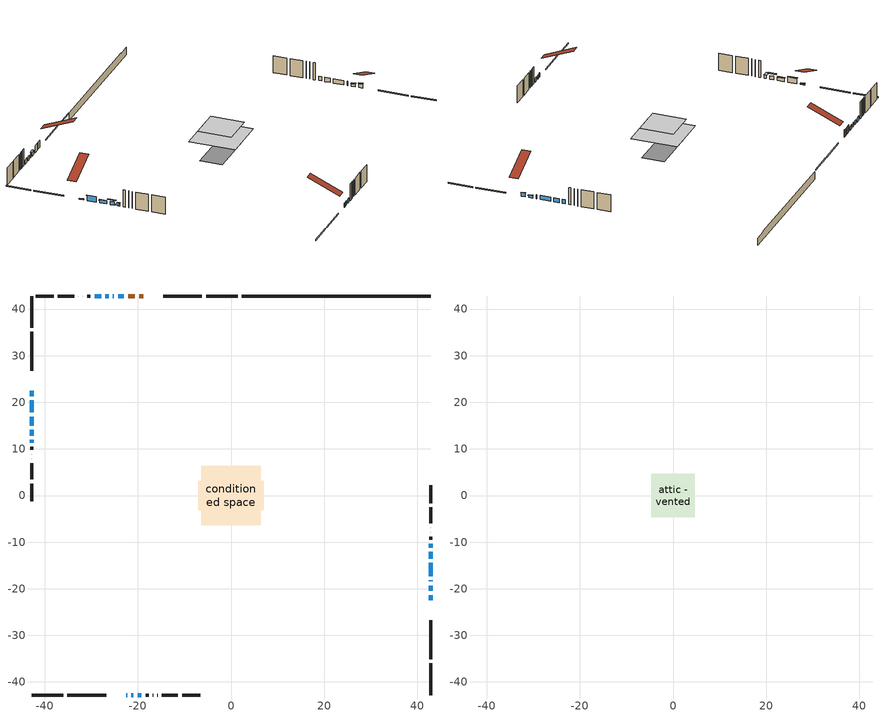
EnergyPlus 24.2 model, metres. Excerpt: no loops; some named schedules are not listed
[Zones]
conditioned space
 floor adiabatic (AdiabaticFloorConstruction): -6.38,-6.38 -6.38,6.38 6.38,6.38 6.38,-6.38 z2.9
 floor foundation (Slab1 construction): -7,-3.11 -7,3.11 7,3.11 7,-3.11 z-1.77
 wall outside (RimJoist1 construction): 1.43,42.8 -5.36,42.8 / -42.8,-42.8 -36.02,-42.8 / -42.8,42.8 -42.8,36.02 / 42.8,-42.8 42.8,-36.02 z0.46:0.76
 wall outside (RimJoist2 construction): -6.29,42.8 -14.58,42.8 / -35.09,-42.8 -26.8,-42.8 / -42.8,35.09 -42.8,26.8 / 42.8,-35.09 42.8,-26.8 z0.46:0.76
 wall outside (AdiabaticWallConstruction 1): -18.87,42.8 -19.68,42.8 / -20.61,42.8 -22.09,42.8 z0.46:2.49
 wall outside (AdiabaticWallConstruction): -42.8,22.51 -42.8,21.31 z0.46:0.71; -42.8,20.39 -42.8,17.87 z0.46:1.98; 42.8,-22.51 42.8,-21.39 z0.46:1.58; 42.8,-20.46 42.8,-19.37 z0.46:1.22; -23.02,42.8 -24.22,42.8 / -42.8,14.06 -42.8,12.86 z0.46:1.48; -42.8,16.94 -42.8,14.98 / -42.8,11.93 -42.8,11.35 z0.46:1.38; 42.8,-18.44 42.8,-18.23 / -25.14,42.8 -25.35,42.8 / -22.51,-42.8 -22.3,-42.8 / -21.37,-42.8 -20.93,-42.8 / -20,-42.8 -19.22,-42.8 / 42.8,-17.3 42.8,-14.45 / 42.8,-13.52 42.8,-12.12 / 42.8,-11.19 42.8,-10.39 / -26.28,42.8 -26.95,42.8 / -27.88,42.8 -29.28,42.8 z0.46:1.68
 wall outside (Wall1 construction): -30.2,42.8 -30.83,42.8 / -18.29,-42.8 -17.67,-42.8 / -42.8,10.42 -42.8,9.8 / 42.8,-9.46 42.8,-8.84 z0.46:5.34
 wall outside (Wall2 construction): -31.75,42.8 -31.79,42.8 / -16.74,-42.8 -16.71,-42.8 / -42.8,8.87 -42.8,8.83 / 42.8,-7.91 42.8,-7.87 z0.46:5.34
 wall outside (Wall3 construction): -32.72,42.8 -32.74,42.8 / -15.78,-42.8 -15.76,-42.8 / -42.8,7.9 -42.8,7.88 / 42.8,-6.94 42.8,-6.93 z0.46:5.34
 wall outside (Wall4 construction): -33.67,42.8 -37.12,42.8 / -14.83,-42.8 -11.37,-42.8 / -42.8,6.95 -42.8,3.5 / 42.8,-6 42.8,-2.54 z0.46:5.34
 wall outside (Wall5 construction): -38.05,42.8 -41.87,42.8 / -10.45,-42.8 -6.63,-42.8 / -42.8,2.57 -42.8,-1.25 / 42.8,-1.61 42.8,2.21 z0.46:5.34
 wall foundation (FoundationWall1 construction): 2.35,42.8,-1.77 2.35,42.8,0.46 38.76,42.8,0.46 38.76,42.8,0.27 42.8,42.8,0.27 42.8,42.8,-1.77
 window (WindowConstruction): -42.8,22.51 -42.8,21.32 z0.46:0.71
 window (WindowConstruction 6): -42.8,20.39 -42.8,17.87 z0.46:1.98
 window (WindowConstruction 7): 42.8,-22.51 42.8,-21.39 z0.46:1.58
 window (WindowConstruction 8): 42.8,-20.46 42.8,-19.37 z0.46:1.22
 window (WindowConstruction 9): -23.02,42.8 -24.21,42.8 z0.46:1.47
 window (WindowConstruction 10): -42.8,16.94 -42.8,14.99 z0.46:1.37
 window (WindowConstruction 11): -42.8,14.06 -42.8,12.86 z0.46:1.47
 window (WindowConstruction 15): 42.8,-18.44 42.8,-18.23 z0.46:1.68
 window (WindowConstruction 16): -25.14,42.8 -25.35,42.8 z0.46:1.68
 window (WindowConstruction 12): -42.8,11.93 -42.8,11.35 z0.46:1.37
 window (WindowConstruction 17): -22.51,-42.8 -22.3,-42.8 z0.46:1.68
 window (WindowConstruction 13): -21.37,-42.8 -20.93,-42.8 z0.46:1.68
 window (WindowConstruction 14): -20,-42.8 -19.22,-42.8 z0.46:1.68
 window (WindowConstruction 1): 42.8,-17.3 42.8,-14.45 z0.46:1.68
 window (WindowConstruction 2): 42.8,-13.52 42.8,-12.12 z0.46:1.68
 window (WindowConstruction 3): 42.8,-11.19 42.8,-10.39 z0.46:1.68
 window (WindowConstruction 4): -26.28,42.8 -26.95,42.8 z0.46:1.68
 window (WindowConstruction 5): -27.88,42.8 -29.27,42.8 z0.46:1.68
 door (Door): -18.87,42.8 -19.68,42.8 z0.46:2.49
 door (Door 1): -20.61,42.8 -22.09,42.8 z0.46:2.49
 ceiling adiabatic (AdiabaticFloorConstruction): 6.38,-6.38 6.38,6.38 -6.38,6.38 -6.38,-6.38 z2.9
attic - vented
 floor to conditioned space (Floor1 construction Reversed): -4.67,-4.67 -4.67,4.67 4.67,4.67 4.67,-4.67 z5.34
 roof outside (Roof1 construction): -17.94,42.8,5.34 -17.94,33.83,9.07 -15.51,33.83,9.07 -15.51,42.8,5.34; -23.44,-42.8,5.34 -23.44,-33.83,9.07 -25.87,-33.83,9.07 -25.87,-42.8,5.34; -42.8,23.44,5.34 -33.83,23.44,9.07 -33.83,25.87,9.07 -42.8,25.87,5.34; 42.8,-23.44,5.34 33.83,-23.44,9.07 33.83,-25.87,9.07 42.8,-25.87,5.34
shading: -42.8,21.25 -42.8,22.57 -43.26,22.57 -43.26,21.25 z0.77; -42.8,17.81 -42.8,20.45 -43.1,20.45 -43.1,17.81 z2.04; 42.8,-21.33 42.8,-22.57 43.26,-22.57 43.26,-21.33 z1.64; 42.8,-19.31 42.8,-20.52 43.26,-20.52 43.26,-19.31 z1.28; -24.28,42.8 -22.96,42.8 -22.96,43.26 -24.28,43.26 z1.54; -42.8,14.92 -42.8,17 -43.26,17 -43.26,14.92 z1.44; -42.8,12.28 -42.8,14.64 -43.26,14.64 -43.26,12.28 z2.05; -42.8,11.29 -42.8,11.99 -44.32,11.99 -44.32,11.29 z1.44
[Building]
Building 1: Terrain=Suburbs
[Site:Location]
Toronto Intl AP_ON: Latitude {deg}=43.68; Longitude {deg}=-79.63; Time Zone {hr}=-5; Elevation {m}=173; Keep Site Location Information=Yes
[Site:GroundTemperature:Shallow]
4.59119, 2.66285, 2.50842, 3.42352, 7.09712, 10.7536, 13.9236, 15.9317, 16.1023, 14.4691, 11.3799, 7.83558
[Site:WaterMainsTemperature]
Calculation Method=Schedule; Temperature Schedule=mains temperature schedule
[Material] Roughness=Rough; Thermal Absorptance=0.9
Name | Thickness {m} | Conductivity {W/m-K} | Density {kg/m3} | Specific Heat {J/kg-K} | Solar Absorptance | Visible Absorptance
asphalt or fiberglass shingles | 0.00635 | 0.162714 | 1121.4 | 1465.45 | 0.4 | 0.4
ceiling loosefill ins | 0.169333 | 0.0480833 | 16.02 | 1046.75 | 0.7 | 0.7
ceiling stud and cavity | 0.1397 | 0.145306 | 65.682 | 1177.47 | 0.7 | 0.7
concrete 4.0 in. | 0.1016 | 1.803125 | 2242.8 | 837.4 | 0.7 | 0.7
concrete 8.0 in. | 0.2032 | 1.803125 | 2242.8 | 837.4 | 0.7 | 0.7
door material | 0.04445 | 0.053851 | 512.64 | 1214.23 | 0.7 | 0.7
exterior vertical ins | 0.0563203 | 0.029427 | 32.04 | 1214.23 | 0.7 | 0.7
floor covering | 0.0127 | 0.0433444 | 54.468 | 1339.84 | 0.6 | 0.6
floor rigid ins; wall rigid ins | 0.512978 | 0.029427 | 32.04 | 1214.23 | 0.7 | 0.7
floor stud and cavity | 0.1397 | 1.75129 | 37.0049 | 1207.88 | 0.7 | 0.7
furniture material conditioned space 1 | 0.1524 | 0.115458 | 640.8 | 1214.23 | 0.6 | 0.6
gypsum board | 0.0127 | 0.160291 | 801 | 837.4 | 0.6 | 0.6
gypsum board 1 | 0.0127 | 0.160291 | 801 | 837.4 | 0.7 | 0.7
osb sheathing 0.5 in. | 0.0127 | 0.115458 | 512.64 | 1214.23 | 0.7 | 0.7
osb sheathing 0.75 in. | 0.01905 | 0.115458 | 512.64 | 1214.23 | 0.7 | 0.7
osb sheathing 2.0 in. | 0.0508 | 0.115458 | 512.64 | 1214.23 | 0.7 | 0.7
rim joist rigid ins | 0.051816 | 0.029427 | 32.04 | 1214.23 | 0.7 | 0.7
rim joist rigid ins 1 | 0.103632 | 0.029427 | 32.04 | 1214.23 | 0.7 | 0.7
rim joist stud and cavity | 0.0508 | 0.185435 | 125.044 | 1163.47 | 0.6 | 0.6
rim joist stud and cavity 1 | 0.0508 | 0.199544 | 125.044 | 1163.47 | 0.6 | 0.6
wall stud and cavity | 0.1397 | 0.0796569 | 139.0536 | 1170.24 | 0.7 | 0.7
wall stud and cavity 1 | 0.1397 | 0.109584 | 139.0536 | 1170.24 | 0.7 | 0.7
wall stud and cavity 2 | 0.1397 | 0.105785 | 139.0536 | 1170.24 | 0.7 | 0.7
wall stud and cavity 3 | 0.1397 | 0.0780121 | 139.0536 | 1170.24 | 0.7 | 0.7
wall stud and cavity 4 | 0.0889 | 0.380278 | 52.3479 | 1209.89 | 0.7 | 0.7
wall stud and cavity 5 | 0.0889 | 0.391764 | 83.0341 | 1211.67 | 0.7 | 0.7
wood siding | 0.0254 | 0.102417 | 544.68 | 1172.36 | 0.4 | 0.4
wood siding 1; wood siding 2; wood siding 3 | 0.0254 | 0.102417 | 544.68 | 1172.36 | 0.7 | 0.7
[WindowMaterial:SimpleGlazingSystem]
Name | U-Factor {W/m2-K} | Solar Heat Gain Coefficient
WindowMaterial | 3.182519 | 0.49
WindowMaterial 1 | 3.03546 | 0.7
WindowMaterial 10 | 3.07975 | 0.58
WindowMaterial 11 | 3.10076 | 0.6
WindowMaterial 12 | 3.088832 | 0.63
WindowMaterial 13 | 6.50642 | 0.55
WindowMaterial 2 | 3.08429 | 0.58
WindowMaterial 3 | 3.10927 | 0.53
WindowMaterial 4 | 3.09678 | 0.62
WindowMaterial 5 | 3.05533 | 0.67
WindowMaterial 6 | 3.09224 | 0.55
WindowMaterial 7 | 3.10359 | 0.55
WindowMaterial 8 | 3.11041 | 0.51
WindowMaterial 9 | 3.10076 | 0.55
[Construction]
AdiabaticFloorConstruction: floor stud and cavity, floor rigid ins, osb sheathing 0.75 in., floor covering
AdiabaticWallConstruction: wood siding 2, wall rigid ins, wall stud and cavity 4, gypsum board
AdiabaticWallConstruction 1: wood siding 3, wall rigid ins, wall stud and cavity 4, gypsum board
Door; Door 1: door material
Floor1 construction Reversed: gypsum board, ceiling stud and cavity, ceiling loosefill ins
FoundationWall1 construction: concrete 8.0 in., gypsum board 1
furniture construction conditioned space 1: furniture material conditioned space 1
PartitionWallConstruction: gypsum board, wall stud and cavity 5, gypsum board
RimJoist1 construction: wood siding 1, rim joist rigid ins, osb sheathing 2.0 in., rim joist stud and cavity
RimJoist2 construction: wood siding 1, rim joist rigid ins 1, osb sheathing 2.0 in., rim joist stud and cavity 1
Roof1 construction: asphalt or fiberglass shingles
Slab1 construction: concrete 4.0 in.
Wall1 construction: wood siding, osb sheathing 0.5 in., wall stud and cavity, gypsum board
Wall2 construction: wood siding, osb sheathing 0.5 in., wall stud and cavity 1, gypsum board
Wall3 construction: wood siding, osb sheathing 0.5 in., wall stud and cavity 2, gypsum board
Wall4 construction; Wall5 construction: wood siding, osb sheathing 0.5 in., wall stud and cavity 3, gypsum board
WindowConstruction: WindowMaterial
WindowConstruction 1: WindowMaterial 1
WindowConstruction 10: WindowMaterial 10
WindowConstruction 11; WindowConstruction 9: WindowMaterial 9
WindowConstruction 12; WindowConstruction 13: WindowMaterial 11
WindowConstruction 14: WindowMaterial 12
WindowConstruction 15; WindowConstruction 16; WindowConstruction 17: WindowMaterial 13
WindowConstruction 2: WindowMaterial 2
WindowConstruction 3: WindowMaterial 3
WindowConstruction 4: WindowMaterial 4
WindowConstruction 5: WindowMaterial 5
WindowConstruction 6: WindowMaterial 6
WindowConstruction 7: WindowMaterial 7
WindowConstruction 8: WindowMaterial 8
[Zone] Multiplier=1; Part of Total Floor Area=Yes
Name | Volume {m3}
attic - vented | 52.1706
conditioned space | 631.4
[Space]
Name | Zone | Volume {m3}
attic - vented 1 | attic - vented | 52.1706
conditioned space 1 | conditioned space | 631.4
[ZoneInfiltration:EffectiveLeakageArea]
infil attic - vented 1: Zone or Space=attic - vented 1; Schedule=Always On Discrete; Effective Air Leakage Area {cm2}=3607.03; Stack Coefficient=0.000259905; Wind Coefficient=1.08925e-05
[ZoneMixing]
whole house fan mix: Zone or Space=attic - vented; Schedule=Always On Continuous; Design Flow Rate Calculation Method=Flow/Zone; Design Flow Rate {m3/s}=0; Source Zone or Space=conditioned space
[SurfaceProperty:ExposedFoundationPerimeter]
Slab1: Exposed Perimeter Calculation Method=TotalExposedPerimeter; Total Exposed Perimeter {m}=40.448
[InternalMass] Zone or ZoneList=conditioned space; Space or SpaceList=conditioned space 1
Name | Construction | Surface Area {m2}
furniture mass conditioned space 1 | furniture construction conditioned space 1 | 99.9997
partition wall mass | PartitionWallConstruction | 249.999
[Lights]
interior lighting: Zone or ZoneList or Space or SpaceList=conditioned space 1; Schedule=interior lighting schedule; Design Level Calculation Method=LightingLevel; Lighting Level {W}=343.2; Return Air Fraction=0; Fraction Radiant=0.6; Fraction Visible=0.2; Fraction Replaceable=1
[People]
occupants: Zone or ZoneList or Space or SpaceList=conditioned space 1; Number of People Schedule=occupants schedule; Number of People Calculation Method=People; Number of People=3; Fraction Radiant=0.314171; Sensible Heat Fraction=0.56303; Activity Level Schedule=occupants activity schedule; Carbon Dioxide Generation Rate {m3/s-W}=0; Enable ASHRAE 55 Comfort Warnings=No; Mean Radiant Temperature Calculation Type=EnclosureAveraged
[ElectricEquipment] Zone or ZoneList or Space or SpaceList=conditioned space 1; Design Level Calculation Method=EquipmentLevel
Name | Schedule | Design Level {W} | Fraction Latent | Fraction Radiant | Fraction Lost
clothes dryer | clothes dryer schedule | 140.772 | 0.015 | 0.081 | 0.85
clothes washer | clothes washer schedule | 32.1985 | 0.03 | 0.162 | 0.7
cooking range | cooking range schedule | 215.147 | 0.08 | 0.432 | 0.2
dishwasher | dishwasher schedule | 66.8632 | 0.3 | 0.18 | 0.4
fridge | fridge schedule | 72.9452 | 0 | 0.6 | 0
mech vent house fan | mech vent house fan schedule | 0 | 0 | 0 | 1
mech vent house fan cfis | mech vent house fan cfis schedule | 0 | 0 | 0 | 0
mech vent range fan 0 | mech vent range fan 0 schedule | 57 | 0 | 0 | 1
misc plug loads | misc plug loads schedule | 494.7 | 0.045 | 0.513 | 0.1
whole house fan | Always On Discrete | 0 | 0 | 0 | 1
[OtherEquipment] Zone or ZoneList or Space or SpaceList=conditioned space 1; Design Level Calculation Method=EquipmentLevel
Name | Fuel Type | Schedule | Design Level {W} | Fraction Latent | Fraction Radiant | Fraction Lost
clothes dryer 1 | Electricity | clothes dryer schedule | 0 | 0.015 | 0.081 | 0.85
cooking range 1 | Electricity | cooking range schedule | 0 | 0.08 | 0.432 | 0.2
general water use latent | None | general water use schedule | 62.594 | 1 | 0 | 0
general water use sensible | None | general water use schedule | -61.6891 | 0 | 0.6 | 0
mech vent house fan latent load | None | Always On Discrete | 0 | 1 | 0 | 0
mech vent house fan sensible load | None | Always On Discrete | 0 | 0 | 0 | 0
water heater energy adjustment1 | NaturalGas | Always On Discrete | 0.01 | 0 | 0 | 1
[ZoneInfiltration:DesignFlowRate] Zone or ZoneList or Space or SpaceList=conditioned space 1; Schedule=Always On Discrete; Design Flow Rate Calculation Method=Flow/Zone; Design Flow Rate {m3/s}=0
infil flow; natural vent flow; whole house fan flow
[Foundation:Kiva]
Foundation Kiva 1: Initial Indoor Air Temperature {C}=18; Wall Height Above Grade {m}=0.460004; Wall Depth Below Slab {m}=0.2032; Custom Block Material Name 1=exterior vertical ins; Custom Block Depth 1 {m}=2.23001; Custom Block X Position 1 {m}=0.2159; Custom Block Z Position 1 {m}=0
[Foundation:Kiva:Settings]
Soil Conductivity {W/m-K}=1.275747; Soil Density {kg/m3}=1842.3; Soil Specific Heat {J/kg-K}=418.7; Ground Solar Absorptivity=0.9; Ground Thermal Absorptivity=0.9; Ground Surface Roughness {m}=0.03; Far-Field Width {m}=40; Deep-Ground Boundary Condition=ZeroFlux; Deep-Ground Depth {m}=40; Minimum Cell Dimension {m}=0.2; Maximum Cell Growth Coefficient=3; Simulation Timestep=Timestep
[Exterior:Lights]
exterior lighting: Schedule=exterior lighting schedule; Design Level {W}=75.6
[Schedule:Constant]
Name | Hourly Value
Always On Continuous; mech vent house fan schedule; mech vent house fan cfis schedule; Always On Discrete | 1
occupants activity schedule | 117.228
fridge schedule | 0
[Schedule:Week:Daily]
interior lighting schedule Week Rule - Jan1-Jan27: interior lighting schedule day, interior lighting schedule day, interior lighting schedule day, interior lighting schedule day, interior lighting schedule day, interior lighting schedule day, interior lighting schedule day, interior lighting schedule default day, interior lighting schedule default day, interior lighting schedule default day, interior lighting schedule default day, interior lighting schedule default day
interior lighting schedule Week Rule - Jan28-Feb3: interior lighting schedule day, interior lighting schedule day, interior lighting schedule day, interior lighting schedule day, interior lighting schedule day 1, interior lighting schedule day 1, interior lighting schedule day 1, interior lighting schedule default day, interior lighting schedule default day, interior lighting schedule default day, interior lighting schedule default day, interior lighting schedule default day
interior lighting schedule Week Rule - Feb4-Feb24: interior lighting schedule day 1, interior lighting schedule day 1, interior lighting schedule day 1, interior lighting schedule day 1, interior lighting schedule day 1, interior lighting schedule day 1, interior lighting schedule day 1, interior lighting schedule default day, interior lighting schedule default day, interior lighting schedule default day, interior lighting schedule default day, interior lighting schedule default day
interior lighting schedule Week Rule - Feb25-Mar3: interior lighting schedule day 1, interior lighting schedule day 1, interior lighting schedule day 1, interior lighting schedule day 1, interior lighting schedule day 2, interior lighting schedule day 2, interior lighting schedule day 2, interior lighting schedule default day, interior lighting schedule default day, interior lighting schedule default day, interior lighting schedule default day, interior lighting schedule default day
interior lighting schedule Week Rule - Mar4-Mar31: interior lighting schedule day 2, interior lighting schedule day 2, interior lighting schedule day 2, interior lighting schedule day 2, interior lighting schedule day 2, interior lighting schedule day 2, interior lighting schedule day 2, interior lighting schedule default day, interior lighting schedule default day, interior lighting schedule default day, interior lighting schedule default day, interior lighting schedule default day
interior lighting schedule Week Rule - Apr1-Apr28: interior lighting schedule day 3, interior lighting schedule day 3, interior lighting schedule day 3, interior lighting schedule day 3, interior lighting schedule day 3, interior lighting schedule day 3, interior lighting schedule day 3, interior lighting schedule default day, interior lighting schedule default day, interior lighting schedule default day, interior lighting schedule default day, interior lighting schedule default day
interior lighting schedule Week Rule - Apr29-May5: interior lighting schedule day 3, interior lighting schedule day 3, interior lighting schedule day 4, interior lighting schedule day 4, interior lighting schedule day 4, interior lighting schedule day 4, interior lighting schedule day 4, interior lighting schedule default day, interior lighting schedule default day, interior lighting schedule default day, interior lighting schedule default day, interior lighting schedule default day
interior lighting schedule Week Rule - May6-May26: interior lighting schedule day 4, interior lighting schedule day 4, interior lighting schedule day 4, interior lighting schedule day 4, interior lighting schedule day 4, interior lighting schedule day 4, interior lighting schedule day 4, interior lighting schedule default day, interior lighting schedule default day, interior lighting schedule default day, interior lighting schedule default day, interior lighting schedule default day
interior lighting schedule Week Rule - May27-Jun2: interior lighting schedule day 4, interior lighting schedule day 4, interior lighting schedule day 4, interior lighting schedule day 4, interior lighting schedule day 4, interior lighting schedule day 5, interior lighting schedule day 5, interior lighting schedule default day, interior lighting schedule default day, interior lighting schedule default day, interior lighting schedule default day, interior lighting schedule default day
interior lighting schedule Week Rule - Jun3-Jun30: interior lighting schedule day 5, interior lighting schedule day 5, interior lighting schedule day 5, interior lighting schedule day 5, interior lighting schedule day 5, interior lighting schedule day 5, interior lighting schedule day 5, interior lighting schedule default day, interior lighting schedule default day, interior lighting schedule default day, interior lighting schedule default day, interior lighting schedule default day
interior lighting schedule Week Rule - Jul1-Jul28: interior lighting schedule day 6, interior lighting schedule day 6, interior lighting schedule day 6, interior lighting schedule day 6, interior lighting schedule day 6, interior lighting schedule day 6, interior lighting schedule day 6, interior lighting schedule default day, interior lighting schedule default day, interior lighting schedule default day, interior lighting schedule default day, interior lighting schedule default day
interior lighting schedule Week Rule - Jul29-Aug4: interior lighting schedule day 6, interior lighting schedule day 6, interior lighting schedule day 6, interior lighting schedule day 7, interior lighting schedule day 7, interior lighting schedule day 7, interior lighting schedule day 7, interior lighting schedule default day, interior lighting schedule default day, interior lighting schedule default day, interior lighting schedule default day, interior lighting schedule default day
interior lighting schedule Week Rule - Aug5-Aug25: interior lighting schedule day 7, interior lighting schedule day 7, interior lighting schedule day 7, interior lighting schedule day 7, interior lighting schedule day 7, interior lighting schedule day 7, interior lighting schedule day 7, interior lighting schedule default day, interior lighting schedule default day, interior lighting schedule default day, interior lighting schedule default day, interior lighting schedule default day
interior lighting schedule Week Rule - Aug26-Sep1: interior lighting schedule day 7, interior lighting schedule day 7, interior lighting schedule day 7, interior lighting schedule day 7, interior lighting schedule day 7, interior lighting schedule day 7, interior lighting schedule day 8, interior lighting schedule default day, interior lighting schedule default day, interior lighting schedule default day, interior lighting schedule default day, interior lighting schedule default day
interior lighting schedule Week Rule - Sep2-Sep29: interior lighting schedule day 8, interior lighting schedule day 8, interior lighting schedule day 8, interior lighting schedule day 8, interior lighting schedule day 8, interior lighting schedule day 8, interior lighting schedule day 8, interior lighting schedule default day, interior lighting schedule default day, interior lighting schedule default day, interior lighting schedule default day, interior lighting schedule default day
interior lighting schedule Week Rule - Sep30-Oct6: interior lighting schedule day 8, interior lighting schedule day 9, interior lighting schedule day 9, interior lighting schedule day 9, interior lighting schedule day 9, interior lighting schedule day 9, interior lighting schedule day 9, interior lighting schedule default day, interior lighting schedule default day, interior lighting schedule default day, interior lighting schedule default day, interior lighting schedule default day
interior lighting schedule Week Rule - Oct7-Oct27: interior lighting schedule day 9, interior lighting schedule day 9, interior lighting schedule day 9, interior lighting schedule day 9, interior lighting schedule day 9, interior lighting schedule day 9, interior lighting schedule day 9, interior lighting schedule default day, interior lighting schedule default day, interior lighting schedule default day, interior lighting schedule default day, interior lighting schedule default day
interior lighting schedule Week Rule - Oct28-Nov3: interior lighting schedule day 9, interior lighting schedule day 9, interior lighting schedule day 9, interior lighting schedule day 9, interior lighting schedule day 10, interior lighting schedule day 10, interior lighting schedule day 10, interior lighting schedule default day, interior lighting schedule default day, interior lighting schedule default day, interior lighting schedule default day, interior lighting schedule default day
interior lighting schedule Week Rule - Nov4-Nov24: interior lighting schedule day 10, interior lighting schedule day 10, interior lighting schedule day 10, interior lighting schedule day 10, interior lighting schedule day 10, interior lighting schedule day 10, interior lighting schedule day 10, interior lighting schedule default day, interior lighting schedule default day, interior lighting schedule default day, interior lighting schedule default day, interior lighting schedule default day
interior lighting schedule Week Rule - Nov25-Dec1: interior lighting schedule day 10, interior lighting schedule day 10, interior lighting schedule day 10, interior lighting schedule day 10, interior lighting schedule day 10, interior lighting schedule day 10, interior lighting schedule day 11, interior lighting schedule default day, interior lighting schedule default day, interior lighting schedule default day, interior lighting schedule default day, interior lighting schedule default day
interior lighting schedule Week Rule - Dec2-Dec31: interior lighting schedule day 11, interior lighting schedule day 11, interior lighting schedule day 11, interior lighting schedule day 11, interior lighting schedule day 11, interior lighting schedule day 11, interior lighting schedule day 11, interior lighting schedule default day, interior lighting schedule default day, interior lighting schedule default day, interior lighting schedule default day, interior lighting schedule default day
occupants schedule Week Rule - Jan1-Dec31: occupants schedule day, occupants schedule day, occupants schedule day, occupants schedule day, occupants schedule day, occupants schedule day, occupants schedule day, occupants schedule default day, occupants schedule default day, occupants schedule default day, occupants schedule default day, occupants schedule default day
clothes dryer schedule Week Rule - Jan1-Dec31: clothes dryer schedule day, clothes dryer schedule day, clothes dryer schedule day, clothes dryer schedule day, clothes dryer schedule day, clothes dryer schedule day, clothes dryer schedule day, clothes dryer schedule default day, clothes dryer schedule default day, clothes dryer schedule default day, clothes dryer schedule default day, clothes dryer schedule default day
clothes washer schedule Week Rule - Jan1-Dec31: clothes washer schedule day, clothes washer schedule day, clothes washer schedule day, clothes washer schedule day, clothes washer schedule day, clothes washer schedule day, clothes washer schedule day, clothes washer schedule default day, clothes washer schedule default day, clothes washer schedule default day, clothes washer schedule default day, clothes washer schedule default day
cooking range schedule Week Rule - Jan1-Dec31: cooking range schedule day, cooking range schedule day, cooking range schedule day, cooking range schedule day, cooking range schedule day, cooking range schedule day, cooking range schedule day, cooking range schedule default day, cooking range schedule default day, cooking range schedule default day, cooking range schedule default day, cooking range schedule default day
dishwasher schedule Week Rule - Jan1-Dec31: dishwasher schedule day, dishwasher schedule day, dishwasher schedule day, dishwasher schedule day, dishwasher schedule day, dishwasher schedule day, dishwasher schedule day, dishwasher schedule default day, dishwasher schedule default day, dishwasher schedule default day, dishwasher schedule default day, dishwasher schedule default day
mech vent range fan 0 schedule Week Rule - Jan1-Dec31: mech vent range fan 0 schedule day, mech vent range fan 0 schedule day, mech vent range fan 0 schedule day, mech vent range fan 0 schedule day, mech vent range fan 0 schedule day, mech vent range fan 0 schedule day, mech vent range fan 0 schedule day, mech vent range fan 0 schedule default day, mech vent range fan 0 schedule default day, mech vent range fan 0 schedule default day, mech vent range fan 0 schedule default day, mech vent range fan 0 schedule default day
misc plug loads schedule Week Rule - Jan1-Dec31: misc plug loads schedule day, misc plug loads schedule day, misc plug loads schedule day, misc plug loads schedule day, misc plug loads schedule day, misc plug loads schedule day, misc plug loads schedule day, misc plug loads schedule default day, misc plug loads schedule default day, misc plug loads schedule default day, misc plug loads schedule default day, misc plug loads schedule default day
general water use schedule Week Rule - Jan1-Dec31: general water use schedule day, general water use schedule day, general water use schedule day, general water use schedule day, general water use schedule day, general water use schedule day, general water use schedule day, general water use schedule default day, general water use schedule default day, general water use schedule default day, general water use schedule default day, general water use schedule default day
exterior lighting schedule Week Rule - Jan1-Jan27: exterior lighting schedule day, exterior lighting schedule day, exterior lighting schedule day, exterior lighting schedule day, exterior lighting schedule day, exterior lighting schedule day, exterior lighting schedule day, exterior lighting schedule default day, exterior lighting schedule default day, exterior lighting schedule default day, exterior lighting schedule default day, exterior lighting schedule default day
exterior lighting schedule Week Rule - Jan28-Feb3: exterior lighting schedule day, exterior lighting schedule day, exterior lighting schedule day, exterior lighting schedule day, exterior lighting schedule day 1, exterior lighting schedule day 1, exterior lighting schedule day 1, exterior lighting schedule default day, exterior lighting schedule default day, exterior lighting schedule default day, exterior lighting schedule default day, exterior lighting schedule default day
exterior lighting schedule Week Rule - Feb4-Feb24: exterior lighting schedule day 1, exterior lighting schedule day 1, exterior lighting schedule day 1, exterior lighting schedule day 1, exterior lighting schedule day 1, exterior lighting schedule day 1, exterior lighting schedule day 1, exterior lighting schedule default day, exterior lighting schedule default day, exterior lighting schedule default day, exterior lighting schedule default day, exterior lighting schedule default day
exterior lighting schedule Week Rule - Feb25-Mar3: exterior lighting schedule day 1, exterior lighting schedule day 1, exterior lighting schedule day 1, exterior lighting schedule day 1, exterior lighting schedule day 2, exterior lighting schedule day 2, exterior lighting schedule day 2, exterior lighting schedule default day, exterior lighting schedule default day, exterior lighting schedule default day, exterior lighting schedule default day, exterior lighting schedule default day
exterior lighting schedule Week Rule - Mar4-Mar31: exterior lighting schedule day 2, exterior lighting schedule day 2, exterior lighting schedule day 2, exterior lighting schedule day 2, exterior lighting schedule day 2, exterior lighting schedule day 2, exterior lighting schedule day 2, exterior lighting schedule default day, exterior lighting schedule default day, exterior lighting schedule default day, exterior lighting schedule default day, exterior lighting schedule default day
exterior lighting schedule Week Rule - Apr1-Apr28: exterior lighting schedule day 3, exterior lighting schedule day 3, exterior lighting schedule day 3, exterior lighting schedule day 3, exterior lighting schedule day 3, exterior lighting schedule day 3, exterior lighting schedule day 3, exterior lighting schedule default day, exterior lighting schedule default day, exterior lighting schedule default day, exterior lighting schedule default day, exterior lighting schedule default day
exterior lighting schedule Week Rule - Apr29-May5: exterior lighting schedule day 3, exterior lighting schedule day 3, exterior lighting schedule day 4, exterior lighting schedule day 4, exterior lighting schedule day 4, exterior lighting schedule day 4, exterior lighting schedule day 4, exterior lighting schedule default day, exterior lighting schedule default day, exterior lighting schedule default day, exterior lighting schedule default day, exterior lighting schedule default day
exterior lighting schedule Week Rule - May6-May26: exterior lighting schedule day 4, exterior lighting schedule day 4, exterior lighting schedule day 4, exterior lighting schedule day 4, exterior lighting schedule day 4, exterior lighting schedule day 4, exterior lighting schedule day 4, exterior lighting schedule default day, exterior lighting schedule default day, exterior lighting schedule default day, exterior lighting schedule default day, exterior lighting schedule default day
exterior lighting schedule Week Rule - May27-Jun2: exterior lighting schedule day 4, exterior lighting schedule day 4, exterior lighting schedule day 4, exterior lighting schedule day 4, exterior lighting schedule day 4, exterior lighting schedule day 5, exterior lighting schedule day 5, exterior lighting schedule default day, exterior lighting schedule default day, exterior lighting schedule default day, exterior lighting schedule default day, exterior lighting schedule default day
exterior lighting schedule Week Rule - Jun3-Jun30: exterior lighting schedule day 5, exterior lighting schedule day 5, exterior lighting schedule day 5, exterior lighting schedule day 5, exterior lighting schedule day 5, exterior lighting schedule day 5, exterior lighting schedule day 5, exterior lighting schedule default day, exterior lighting schedule default day, exterior lighting schedule default day, exterior lighting schedule default day, exterior lighting schedule default day
exterior lighting schedule Week Rule - Jul1-Jul28: exterior lighting schedule day 6, exterior lighting schedule day 6, exterior lighting schedule day 6, exterior lighting schedule day 6, exterior lighting schedule day 6, exterior lighting schedule day 6, exterior lighting schedule day 6, exterior lighting schedule default day, exterior lighting schedule default day, exterior lighting schedule default day, exterior lighting schedule default day, exterior lighting schedule default day
exterior lighting schedule Week Rule - Jul29-Aug4: exterior lighting schedule day 6, exterior lighting schedule day 6, exterior lighting schedule day 6, exterior lighting schedule day 7, exterior lighting schedule day 7, exterior lighting schedule day 7, exterior lighting schedule day 7, exterior lighting schedule default day, exterior lighting schedule default day, exterior lighting schedule default day, exterior lighting schedule default day, exterior lighting schedule default day
exterior lighting schedule Week Rule - Aug5-Aug25: exterior lighting schedule day 7, exterior lighting schedule day 7, exterior lighting schedule day 7, exterior lighting schedule day 7, exterior lighting schedule day 7, exterior lighting schedule day 7, exterior lighting schedule day 7, exterior lighting schedule default day, exterior lighting schedule default day, exterior lighting schedule default day, exterior lighting schedule default day, exterior lighting schedule default day
[Schedule:Year]
interior lighting schedule: interior lighting schedule Week Rule - Jan1-Jan27, 1, 1, 1, 27, interior lighting schedule Week Rule - Jan28-Feb3, 1, 28, 2, 3, interior lighting schedule Week Rule - Feb4-Feb24, 2, 4, 2, 24, interior lighting schedule Week Rule - Feb25-Mar3, 2, 25, 3, 3, interior lighting schedule Week Rule - Mar4-Mar31, 3, 4, 3, 31, interior lighting schedule Week Rule - Apr1-Apr28, 4, 1, 4, 28, interior lighting schedule Week Rule - Apr29-May5, 4, 29, 5, 5, interior lighting schedule Week Rule - May6-May26, 5, 6, 5, 26, interior lighting schedule Week Rule - May27-Jun2, 5, 27, 6, 2, interior lighting schedule Week Rule - Jun3-Jun30, 6, 3, 6, 30, interior lighting schedule Week Rule - Jul1-Jul28, 7, 1, 7, 28, interior lighting schedule Week Rule - Jul29-Aug4, 7, 29, 8, 4, interior lighting schedule Week Rule - Aug5-Aug25, 8, 5, 8, 25, interior lighting schedule Week Rule - Aug26-Sep1, 8, 26, 9, 1, interior lighting schedule Week Rule - Sep2-Sep29, 9, 2, 9, 29, interior lighting schedule Week Rule - Sep30-Oct6, 9, 30, 10, 6, interior lighting schedule Week Rule - Oct7-Oct27, 10, 7, 10, 27, interior lighting schedule Week Rule - Oct28-Nov3, 10, 28, 11, 3, interior lighting schedule Week Rule - Nov4-Nov24, 11, 4, 11, 24, interior lighting schedule Week Rule - Nov25-Dec1, 11, 25, 12, 1, interior lighting schedule Week Rule - Dec2-Dec31, 12, 2, 12, 31
occupants schedule: occupants schedule Week Rule - Jan1-Dec31, 1, 1, 12, 31
clothes dryer schedule: clothes dryer schedule Week Rule - Jan1-Dec31, 1, 1, 12, 31
clothes washer schedule: clothes washer schedule Week Rule - Jan1-Dec31, 1, 1, 12, 31
cooking range schedule: cooking range schedule Week Rule - Jan1-Dec31, 1, 1, 12, 31
dishwasher schedule: dishwasher schedule Week Rule - Jan1-Dec31, 1, 1, 12, 31
mech vent range fan 0 schedule: mech vent range fan 0 schedule Week Rule - Jan1-Dec31, 1, 1, 12, 31
misc plug loads schedule: misc plug loads schedule Week Rule - Jan1-Dec31, 1, 1, 12, 31
general water use schedule: general water use schedule Week Rule - Jan1-Dec31, 1, 1, 12, 31
exterior lighting schedule: exterior lighting schedule Week Rule - Jan1-Jan27, 1, 1, 1, 27, exterior lighting schedule Week Rule - Jan28-Feb3, 1, 28, 2, 3, exterior lighting schedule Week Rule - Feb4-Feb24, 2, 4, 2, 24, exterior lighting schedule Week Rule - Feb25-Mar3, 2, 25, 3, 3, exterior lighting schedule Week Rule - Mar4-Mar31, 3, 4, 3, 31, exterior lighting schedule Week Rule - Apr1-Apr28, 4, 1, 4, 28, exterior lighting schedule Week Rule - Apr29-May5, 4, 29, 5, 5, exterior lighting schedule Week Rule - May6-May26, 5, 6, 5, 26, exterior lighting schedule Week Rule - May27-Jun2, 5, 27, 6, 2, exterior lighting schedule Week Rule - Jun3-Jun30, 6, 3, 6, 30, exterior lighting schedule Week Rule - Jul1-Jul28, 7, 1, 7, 28, exterior lighting schedule Week Rule - Jul29-Aug4, 7, 29, 8, 4, exterior lighting schedule Week Rule - Aug5-Aug25, 8, 5, 8, 25, exterior lighting schedule Week Rule - Aug26-Sep1, 8, 26, 9, 1, exterior lighting schedule Week Rule - Sep2-Sep29, 9, 2, 9, 29, exterior lighting schedule Week Rule - Sep30-Oct6, 9, 30, 10, 6, exterior lighting schedule Week Rule - Oct7-Oct27, 10, 7, 10, 27, exterior lighting schedule Week Rule - Oct28-Nov3, 10, 28, 11, 3, exterior lighting schedule Week Rule - Nov4-Nov24, 11, 4, 11, 24, exterior lighting schedule Week Rule - Nov25-Dec1, 11, 25, 12, 1, exterior lighting schedule Week Rule - Dec2-Dec31, 12, 2, 12, 31
[Schedule:Compact]
mains temperature schedule: Through: 01/01, For: AllDays, Until: 24:00, 8.43722, Through: 01/02, For: AllDays, Until: 24:00, 8.37111, Through: 01/03, For: AllDays, Until: 24:00, 8.30611, Through: 01/04, For: AllDays, Until: 24:00, 8.24222, Through: 01/05, For: AllDays, Until: 24:00, 8.17944, Through: 01/06, For: AllDays, Until: 24:00, 8.11833, Through: 01/07, For: AllDays, Until: 24:00, 8.05833, Through: 01/08, For: AllDays, Until: 24:00, 7.99944, Through: 01/09, For: AllDays, Until: 24:00, 7.94222, Through: 01/10, For: AllDays, Until: 24:00, 7.88611, Through: 01/11, For: AllDays, Until: 24:00, 7.83167, Through: 01/12, For: AllDays, Until: 24:00, 7.77833, Through: 01/13, For: AllDays, Until: 24:00, 7.72611, Through: 01/14, For: AllDays, Until: 24:00, 7.67556, Through: 01/15, For: AllDays, Until: 24:00, 7.62667, Through: 01/16, For: AllDays, Until: 24:00, 7.57889, Through: 01/17, For: AllDays, Until: 24:00, 7.53278, Through: 01/18, For: AllDays, Until: 24:00, 7.48778, Through: 01/19, For: AllDays, Until: 24:00, 7.44444, Through: 01/20, For: AllDays, Until: 24:00, 7.40278, Through: 01/21, For: AllDays, Until: 24:00, 7.36278, Through: 01/22, For: AllDays, Until: 24:00, 7.32389, Through: 01/23, For: AllDays, Until: 24:00, 7.28667, Through: 01/24, For: AllDays, Until: 24:00, 7.25056, Through: 01/25, For: AllDays, Until: 24:00, 7.21667, Through: 01/26, For: AllDays, Until: 24:00, 7.18389, Through: 01/27, For: AllDays, Until: 24:00, 7.15278, Through: 01/28, For: AllDays, Until: 24:00, 7.12333, Through: 01/29, For: AllDays, Until: 24:00, 7.09556, Through: 01/30, For: AllDays, Until: 24:00, 7.06944, Through: 01/31, For: AllDays, Until: 24:00, 7.04444, Through: 02/01, For: AllDays, Until: 24:00, 7.02167, Through: 02/02, For: AllDays, Until: 24:00, 7, Through: 02/03, For: AllDays, Until: 24:00, 6.98, Through: 02/04, For: AllDays, Until: 24:00, 6.96222, Through: 02/05, For: AllDays, Until: 24:00, 6.94556, Through: 02/06, For: AllDays, Until: 24:00, 6.93056, Through: 02/07, For: AllDays, Until: 24:00, 6.91722, Through: 02/08, For: AllDays, Until: 24:00, 6.90556, Through: 02/09, For: AllDays, Until: 24:00, 6.89556, Through: 02/10, For: AllDays, Until: 24:00, 6.88722, Through: 02/11, For: AllDays, Until: 24:00, 6.88056, Through: 02/12, For: AllDays, Until: 24:00, 6.875, Through: 02/13, For: AllDays, Until: 24:00, 6.87167, Through: 02/14, For: AllDays, Until: 24:00, 6.87, Through: 02/15, For: AllDays, Until: 24:00, 6.87, Through: 02/16, For: AllDays, Until: 24:00, 6.87167, Through: 02/17, For: AllDays, Until: 24:00, 6.875, Through: 02/18, For: AllDays, Until: 24:00, 6.88, Through: 02/19, For: AllDays, Until: 24:00, 6.88611, Through: 02/20, For: AllDays, Until: 24:00, 6.89444, Through: 02/21, For: AllDays, Until: 24:00, 6.90444, Through: 02/22, For: AllDays, Until: 24:00, 6.91611, Through: 02/23, For: AllDays, Until: 24:00, 6.92889, Through: 02/24, For: AllDays, Until: 24:00, 6.94389, Through: 02/25, For: AllDays, Until: 24:00, 6.96056, Through: 02/26, For: AllDays, Until: 24:00, 6.97833, Through: 02/27, For: AllDays, Until: 24:00, 6.99833, Through: 02/28, For: AllDays, Until: 24:00, 7.01944, Through: 03/01, For: AllDays, Until: 24:00, 7.04222, Through: 03/02, For: AllDays, Until: 24:00, 7.06667, Through: 03/03, For: AllDays, Until: 24:00, 7.09278, Through: 03/04, For: AllDays, Until: 24:00, 7.12056, Through: 03/05, For: AllDays, Until: 24:00, 7.15, Through: 03/06, For: AllDays, Until: 24:00, 7.18111, Through: 03/07, For: AllDays, Until: 24:00, 7.21333, Through: 03/08, For: AllDays, Until: 24:00, 7.24722, Through: 03/09, For: AllDays, Until: 24:00, 7.28278, Through: 03/10, For: AllDays, Until: 24:00, 7.32, Through: 03/11, For: AllDays, Until: 24:00, 7.35889, Through: 03/12, For: AllDays, Until: 24:00, 7.39889, Through: 03/13, For: AllDays, Until: 24:00, 7.44056, Through: 03/14, For: AllDays, Until: 24:00, 7.48389, Through: 03/15, For: AllDays, Until: 24:00, 7.52833, Through: 03/16, For: AllDays, Until: 24:00, 7.57444, Through: 03/17, For: AllDays, Until: 24:00, 7.62222, Through: 03/18, For: AllDays, Until: 24:00, 7.67111, Through: 03/19, For: AllDays, Until: 24:00, 7.72111, Through: 03/20, For: AllDays, Until: 24:00, 7.77333, Through: 03/21, For: AllDays, Until: 24:00, 7.82611, Through: 03/22, For: AllDays, Until: 24:00, 7.88111, Through: 03/23, For: AllDays, Until: 24:00, 7.93667, Through: 03/24, For: AllDays, Until: 24:00, 7.99389, Through: 03/25, For: AllDays, Until: 24:00, 8.05278, Through: 03/26, For: AllDays, Until: 24:00, 8.11278, Through: 03/27, For: AllDays, Until: 24:00, 8.17389, Through: 03/28, For: AllDays, Until: 24:00, 8.23611, Through: 03/29, For: AllDays, Until: 24:00, 8.3, Through: 03/30, For: AllDays, Until: 24:00, 8.365, Through: 03/31, For: AllDays, Until: 24:00, 8.43111, Through: 04/01, For: AllDays, Until: 24:00, 8.49833, Through: 04/02, For: AllDays, Until: 24:00, 8.56722, Through: 04/03, For: AllDays, Until: 24:00, 8.63667, Through: 04/04, For: AllDays, Until: 24:00, 8.70778, Through: 04/05, For: AllDays, Until: 24:00, 8.77944, Through: 04/06, For: AllDays, Until: 24:00, 8.85278, Through: 04/07, For: AllDays, Until: 24:00, 8.92667, Through: 04/08, For: AllDays, Until: 24:00, 9.00222, Through: 04/09, For: AllDays, Until: 24:00, 9.07833, Through: 04/10, For: AllDays, Until: 24:00, 9.15556, Through: 04/11, For: AllDays, Until: 24:00, 9.23389, Through: 04/12, For: AllDays, Until: 24:00, 9.31278, Through: 04/13, For: AllDays, Until: 24:00, 9.39278, Through: 04/14, For: AllDays, Until: 24:00, 9.47389, Through: 04/15, For: AllDays, Until: 24:00, 9.55611, Through: 04/16, For: AllDays, Until: 24:00, 9.63833, Through: 04/17, For: AllDays, Until: 24:00, 9.72222, Through: 04/18, For: AllDays, Until: 24:00, 9.80667, Through: 04/19, For: AllDays, Until: 24:00, 9.89167, Through: 04/20, For: AllDays, Until: 24:00, 9.97778, Through: 04/21, For: AllDays, Until: 24:00, 10.0644, Through: 04/22, For: AllDays, Until: 24:00, 10.1517, Through: 04/23, For: AllDays, Until: 24:00, 10.24, Through: 04/24, For: AllDays, Until: 24:00, 10.3289, Through: 04/25, For: AllDays, Until: 24:00, 10.4183, Through: 04/26, For: AllDays, Until: 24:00, 10.5083, Through: 04/27, For: AllDays, Until: 24:00, 10.5989, Through: 04/28, For: AllDays, Until: 24:00, 10.69, Through: 04/29, For: AllDays, Until: 24:00, 10.7817, Through: 04/30, For: AllDays, Until: 24:00, 10.8739, Through: 05/01, For: AllDays, Until: 24:00, 10.9667, Through: 05/02, For: AllDays, Until: 24:00, 11.0594, Through: 05/03, For: AllDays, Until: 24:00, 11.1533, Through: 05/04, For: AllDays, Until: 24:00, 11.2472, Through: 05/05, For: AllDays, Until: 24:00, 11.3411, Through: 05/06, For: AllDays, Until: 24:00, 11.4361, Through: 05/07, For: AllDays, Until: 24:00, 11.5306, Through: 05/08, For: AllDays, Until: 24:00, 11.6261, Through: 05/09, For: AllDays, Until: 24:00, 11.7217, Through: 05/10, For: AllDays, Until: 24:00, 11.8172, Through: 05/11, For: AllDays, Until: 24:00, 11.9128, Through: 05/12, For: AllDays, Until: 24:00, 12.0089, Through: 05/13, For: AllDays, Until: 24:00, 12.105, Through: 05/14, For: AllDays, Until: 24:00, 12.2017, Through: 05/15, For: AllDays, Until: 24:00, 12.2978, Through: 05/16, For: AllDays, Until: 24:00, 12.3944, Through: 05/17, For: AllDays, Until: 24:00, 12.4906, Through: 05/18, For: AllDays, Until: 24:00, 12.5872, Through: 05/19, For: AllDays, Until: 24:00, 12.6833, Through: 05/20, For: AllDays, Until: 24:00, 12.78, Through: 05/21, For: AllDays, Until: 24:00, 12.8761, Through: 05/22, For: AllDays, Until: 24:00, 12.9722, Through: 05/23, For: AllDays, Until: 24:00, 13.0683, Through: 05/24, For: AllDays, Until: 24:00, 13.1639, Through: 05/25, For: AllDays, Until: 24:00, 13.2594, Through: 05/26, For: AllDays, Until: 24:00, 13.355, Through: 05/27, For: AllDays, Until: 24:00, 13.45, Through: 05/28, For: AllDays, Until: 24:00, 13.545, Through: 05/29, For: AllDays, Until: 24:00, 13.6394, Through: 05/30, For: AllDays, Until: 24:00, 13.7333, Through: 05/31, For: AllDays, Until: 24:00, 13.8272, Through: 06/01, For: AllDays, Until: 24:00, 13.9206, Through: 06/02, For: AllDays, Until: 24:00, 14.0139, Through: 06/03, For: AllDays, Until: 24:00, 14.1061, Through: 06/04, For: AllDays, Until: 24:00, 14.1983, Through: 06/05, For: AllDays, Until: 24:00, 14.2894, Through: 06/06, For: AllDays, Until: 24:00, 14.3806, Through: 06/07, For: AllDays, Until: 24:00, 14.4711, Through: 06/08, For: AllDays, Until: 24:00, 14.5606, Through: 06/09, For: AllDays, Until: 24:00, 14.65, Through: 06/10, For: AllDays, Until: 24:00, 14.7383, Through: 06/11, For: AllDays, Until: 24:00, 14.8267, Through: 06/12, For: AllDays, Until: 24:00, 14.9133, Through: 06/13, For: AllDays, Until: 24:00, 15, Through: 06/14, For: AllDays, Until: 24:00, 15.0856, Through: 06/15, For: AllDays, Until: 24:00, 15.1706, Through: 06/16, For: AllDays, Until: 24:00, 15.255, Through: 06/17, For: AllDays, Until: 24:00, 15.3383, Through: 06/18, For: AllDays, Until: 24:00, 15.4206, Through: 06/19, For: AllDays, Until: 24:00, 15.5022, Through: 06/20, For: AllDays, Until: 24:00, 15.5828, Through: 06/21, For: AllDays, Until: 24:00, 15.6628, Through: 06/22, For: AllDays, Until: 24:00, 15.7417, Through: 06/23, For: AllDays, Until: 24:00, 15.8194, Through: 06/24, For: AllDays, Until: 24:00, 15.8961, Through: 06/25, For: AllDays, Until: 24:00, 15.9722, Through: 06/26, For: AllDays, Until: 24:00, 16.0467, Through: 06/27, For: AllDays, Until: 24:00, 16.1206, Through: 06/28, For: AllDays, Until: 24:00, 16.1933, Through: 06/29, For: AllDays, Until: 24:00, 16.265, Through: 06/30, For: AllDays, Until: 24:00, 16.3356, Through: 07/01, For: AllDays, Until: 24:00, 16.4044, Through: 07/02, For: AllDays, Until: 24:00, 16.4728, Through: 07/03, For: AllDays, Until: 24:00, 16.54, Through: 07/04, For: AllDays, Until: 24:00, 16.6056, Through: 07/05, For: AllDays, Until: 24:00, 16.67, Through: 07/06, For: AllDays, Until: 24:00, 16.7333, Through: 07/07, For: AllDays, Until: 24:00, 16.7956, Through: 07/08, For: AllDays, Until: 24:00, 16.8561, Through: 07/09, For: AllDays, Until: 24:00, 16.9156, Through: 07/10, For: AllDays, Until: 24:00, 16.9739, Through: 07/11, For: AllDays, Until: 24:00, 17.0306, Through: 07/12, For: AllDays, Until: 24:00, 17.0861, Through: 07/13, For: AllDays, Until: 24:00, 17.14, Through: 07/14, For: AllDays, Until: 24:00, 17.1928, Through: 07/15, For: AllDays, Until: 24:00, 17.2439, Through: 07/16, For: AllDays, Until: 24:00, 17.2939, Through: 07/17, For: AllDays, Until: 24:00, 17.3422, Through: 07/18, For: AllDays, Until: 24:00, 17.3894, Through: 07/19, For: AllDays, Until: 24:00, 17.435, Through: 07/20, For: AllDays, Until: 24:00, 17.4794, Through: 07/21, For: AllDays, Until: 24:00, 17.5217, Through: 07/22, For: AllDays, Until: 24:00, 17.5628, Through: 07/23, For: AllDays, Until: 24:00, 17.6028, Through: 07/24, For: AllDays, Until: 24:00, 17.6406, Through: 07/25, For: AllDays, Until: 24:00, 17.6772, Through: 07/26, For: AllDays, Until: 24:00, 17.7122, Through: 07/27, For: AllDays, Until: 24:00, 17.7456, Through: 07/28, For: AllDays, Until: 24:00, 17.7778, Through: 07/29, For: AllDays, Until: 24:00, 17.8078, Through: 07/30, For: AllDays, Until: 24:00, 17.8367, Through: 07/31, For: AllDays, Until: 24:00, 17.8639, Through: 08/01, For: AllDays, Until: 24:00, 17.8894, Through: 08/02, For: AllDays, Until: 24:00, 17.9133, Through: 08/03, For: AllDays, Until: 24:00, 17.9361, Through: 08/04, For: AllDays, Until: 24:00, 17.9567, Through: 08/05, For: AllDays, Until: 24:00, 17.9756, Through: 08/06, For: AllDays, Until: 24:00, 17.9933, Through: 08/07, For: AllDays, Until: 24:00, 18.0089, Through: 08/08, For: AllDays, Until: 24:00, 18.0233, Through: 08/09, For: AllDays, Until: 24:00, 18.0361, Through: 08/10, For: AllDays, Until: 24:00, 18.0467, Through: 08/11, For: AllDays, Until: 24:00, 18.0561, Through: 08/12, For: AllDays, Until: 24:00, 18.0639, Through: 08/13, For: AllDays, Until: 24:00, 18.07, Through: 08/14, For: AllDays, Until: 24:00, 18.0739, Through: 08/15, For: AllDays, Until: 24:00, 18.0767, Through: 08/16, For: AllDays, Until: 24:00, 18.0778, Through: 08/17, For: AllDays, Until: 24:00, 18.0772, Through: 08/18, For: AllDays, Until: 24:00, 18.075, Through: 08/19, For: AllDays, Until: 24:00, 18.0706, Through: 08/20, For: AllDays, Until: 24:00, 18.065, Through: 08/21, For: AllDays, Until: 24:00, 18.0578, Through: 08/22, For: AllDays, Until: 24:00, 18.0489, Through: 08/23, For: AllDays, Until: 24:00, 18.0383, Through: 08/24, For: AllDays, Until: 24:00, 18.0261, Through: 08/25, For: AllDays, Until: 24:00, 18.0122, Through: 08/26, For: AllDays, Until: 24:00, 17.9967, Through: 08/27, For: AllDays, Until: 24:00, 17.9794, Through: 08/28, For: AllDays, Until: 24:00, 17.9606, Through: 08/29, For: AllDays, Until: 24:00, 17.9406, Through: 08/30, For: AllDays, Until: 24:00, 17.9183, Through: 08/31, For: AllDays, Until: 24:00, 17.8944, Through: 09/01, For: AllDays, Until: 24:00, 17.8694, Through: 09/02, For: AllDays, Until: 24:00, 17.8428, Through: 09/03, For: AllDays, Until: 24:00, 17.8139, Through: 09/04, For: AllDays, Until: 24:00, 17.7839, Through: 09/05, For: AllDays, Until: 24:00, 17.7522, Through: 09/06, For: AllDays, Until: 24:00, 17.7194, Through: 09/07, For: AllDays, Until: 24:00, 17.6844, Through: 09/08, For: AllDays, Until: 24:00, 17.6483, Through: 09/09, For: AllDays, Until: 24:00, 17.6106, Through: 09/10, For: AllDays, Until: 24:00, 17.5711, Through: 09/11, For: AllDays, Until: 24:00, 17.5306, Through: 09/12, For: AllDays, Until: 24:00, 17.4883, Through: 09/13, For: AllDays, Until: 24:00, 17.4444, Through: 09/14, For: AllDays, Until: 24:00, 17.3989, Through: 09/15, For: AllDays, Until: 24:00, 17.3522, Through: 09/16, For: AllDays, Until: 24:00, 17.3039, Through: 09/17, For: AllDays, Until: 24:00, 17.2544, Through: 09/18, For: AllDays, Until: 24:00, 17.2033, Through: 09/19, For: AllDays, Until: 24:00, 17.1511, Through: 09/20, For: AllDays, Until: 24:00, 17.0972, Through: 09/21, For: AllDays, Until: 24:00, 17.0422, Through: 09/22, For: AllDays, Until: 24:00, 16.9856, Through: 09/23, For: AllDays, Until: 24:00, 16.9278, Through: 09/24, For: AllDays, Until: 24:00, 16.8683, Through: 09/25, For: AllDays, Until: 24:00, 16.8078, Through: 09/26, For: AllDays, Until: 24:00, 16.7461, Through: 09/27, For: AllDays, Until: 24:00, 16.6833, Through: 09/28, For: AllDays, Until: 24:00, 16.6189, Through: 09/29, For: AllDays, Until: 24:00, 16.5533, Through: 09/30, For: AllDays, Until: 24:00, 16.4867, Through: 10/01, For: AllDays, Until: 24:00, 16.4189, Through: 10/02, For: AllDays, Until: 24:00, 16.3494, Through: 10/03, For: AllDays, Until: 24:00, 16.2794, Through: 10/04, For: AllDays, Until: 24:00, 16.2083, Through: 10/05, For: AllDays, Until: 24:00, 16.1356, Through: 10/06, For: AllDays, Until: 24:00, 16.0622, Through: 10/07, For: AllDays, Until: 24:00, 15.9878, Through: 10/08, For: AllDays, Until: 24:00, 15.9117, Through: 10/09, For: AllDays, Until: 24:00, 15.835, Through: 10/10, For: AllDays, Until: 24:00, 15.7578, Through: 10/11, For: AllDays, Until: 24:00, 15.6789, Through: 10/12, For: AllDays, Until: 24:00, 15.5994, Through: 10/13, For: AllDays, Until: 24:00, 15.5189, Through: 10/14, For: AllDays, Until: 24:00, 15.4372, Through: 10/15, For: AllDays, Until: 24:00, 15.355, Through: 10/16, For: AllDays, Until: 24:00, 15.2722, Through: 10/17, For: AllDays, Until: 24:00, 15.1878, Through: 10/18, For: AllDays, Until: 24:00, 15.1033, Through: 10/19, For: AllDays, Until: 24:00, 15.0178, Through: 10/20, For: AllDays, Until: 24:00, 14.9317, Through: 10/21, For: AllDays, Until: 24:00, 14.8444, Through: 10/22, For: AllDays, Until: 24:00, 14.7567, Through: 10/23, For: AllDays, Until: 24:00, 14.6683, Through: 10/24, For: AllDays, Until: 24:00, 14.5794, Through: 10/25, For: AllDays, Until: 24:00, 14.4894, Through: 10/26, For: AllDays, Until: 24:00, 14.3994, Through: 10/27, For: AllDays, Until: 24:00, 14.3083, Through: 10/28, For: AllDays, Until: 24:00, 14.2172, Through: 10/29, For: AllDays, Until: 24:00, 14.125, Through: 10/30, For: AllDays, Until: 24:00, 14.0328, Through: 10/31, For: AllDays, Until: 24:00, 13.94, Through: 11/01, For: AllDays, Until: 24:00, 13.8467, Through: 11/02, For: AllDays, Until: 24:00, 13.7528, Through: 11/03, For: AllDays, Until: 24:00, 13.6589, Through: 11/04, For: AllDays, Until: 24:00, 13.5644, Through: 11/05, For: AllDays, Until: 24:00, 13.4694, Through: 11/06, For: AllDays, Until: 24:00, 13.3744, Through: 11/07, For: AllDays, Until: 24:00, 13.2794, Through: 11/08, For: AllDays, Until: 24:00, 13.1839, Through: 11/09, For: AllDays, Until: 24:00, 13.0878, Through: 11/10, For: AllDays, Until: 24:00, 12.9922, Through: 11/11, For: AllDays, Until: 24:00, 12.8961, Through: 11/12, For: AllDays, Until: 24:00, 12.7994, Through: 11/13, For: AllDays, Until: 24:00, 12.7033, Through: 11/14, For: AllDays, Until: 24:00, 12.6072, Through: 11/15, For: AllDays, Until: 24:00, 12.5106, Through: 11/16, For: AllDays, Until: 24:00, 12.4139, Through: 11/17, For: AllDays, Until: 24:00, 12.3178, Through: 11/18, For: AllDays, Until: 24:00, 12.2211, Through: 11/19, For: AllDays, Until: 24:00, 12.125, Through: 11/20, For: AllDays, Until: 24:00, 12.0289, Through: 11/21, For: AllDays, Until: 24:00, 11.9328, Through: 11/22, For: AllDays, Until: 24:00, 11.8367, Through: 11/23, For: AllDays, Until: 24:00, 11.7411, Through: 11/24, For: AllDays, Until: 24:00, 11.6456, Through: 11/25, For: AllDays, Until: 24:00, 11.5506, Through: 11/26, For: AllDays, Until: 24:00, 11.4556, Through: 11/27, For: AllDays, Until: 24:00, 11.3606, Through: 11/28, For: AllDays, Until: 24:00, 11.2667, Through: 11/29, For: AllDays, Until: 24:00, 11.1722, Through: 11/30, For: AllDays, Until: 24:00, 11.0789, Through: 12/01, For: AllDays, Until: 24:00, 10.9856, Through: 12/02, For: AllDays, Until: 24:00, 10.8928, Through: 12/03, For: AllDays, Until: 24:00, 10.8006, Through: 12/04, For: AllDays, Until: 24:00, 10.7089, Through: 12/05, For: AllDays, Until: 24:00, 10.6178, Through: 12/06, For: AllDays, Until: 24:00, 10.5267, Through: 12/07, For: AllDays, Until: 24:00, 10.4367, Through: 12/08, For: AllDays, Until: 24:00, 10.3472, Through: 12/09, For: AllDays, Until: 24:00, 10.2583, Through: 12/10, For: AllDays, Until: 24:00, 10.17, Through: 12/11, For: AllDays, Until: 24:00, 10.0822, Through: 12/12, For: AllDays, Until: 24:00, 9.99556, Through: 12/13, For: AllDays, Until: 24:00, 9.90944, Through: 12/14, For: AllDays, Until: 24:00, 9.82389, Through: 12/15, For: AllDays, Until: 24:00, 9.73944, Through: 12/16, For: AllDays, Until: 24:00, 9.65556, Through: 12/17, For: AllDays, Until: 24:00, 9.57278, Through: 12/18, For: AllDays, Until: 24:00, 9.49056, Through: 12/19, For: AllDays, Until: 24:00, 9.40944, Through: 12/20, For: AllDays, Until: 24:00, 9.32944, Through: 12/21, For: AllDays, Until: 24:00, 9.25, Through: 12/22, For: AllDays, Until: 24:00, 9.17167, Through: 12/23, For: AllDays, Until: 24:00, 9.09389, Through: 12/24, For: AllDays, Until: 24:00, 9.01778, Through: 12/25, For: AllDays, Until: 24:00, 8.94222, Through: 12/26, For: AllDays, Until: 24:00, 8.86778, Through: 12/27, For: AllDays, Until: 24:00, 8.79444, Through: 12/28, For: AllDays, Until: 24:00, 8.72222, Through: 12/29, For: AllDays, Until: 24:00, 8.65111, Through: 12/30, For: AllDays, Until: 24:00, 8.58167, Through: 12/31, For: AllDays, Until: 24:00, 8.51278
